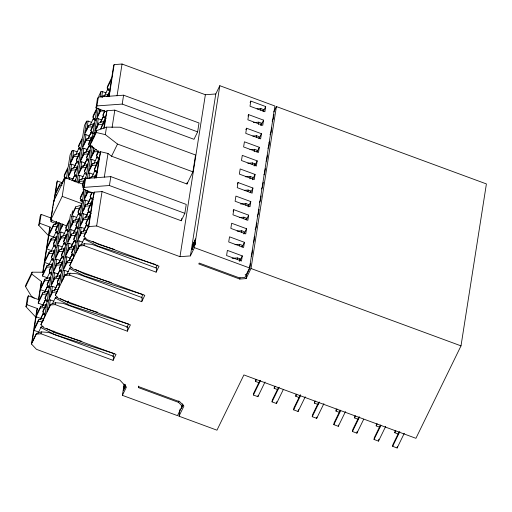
<?xml version="1.0" encoding="UTF-8"?>
<svg xmlns="http://www.w3.org/2000/svg" width="512" height="512" viewBox="0 0 512 512"><rect width="100%" height="100%" fill="white"/><g stroke="black" fill="none" stroke-linecap="round" stroke-linejoin="round"><path stroke-width="0.77" d="M124.723 384.198L123.917 387.251L124.736 387.571M34.214 298.246L31.168 295.885L25.6 286.688L25.894 284.813L32.058 272.179L43.072 272.237L44.608 262.445L48.909 253.632L49.165 251.994L54.086 250.445L53.754 252.576M36.128 317.517L25.978 306.72L27.366 297.824L28.346 295.821L38.771 299.661L40.352 289.594L44.653 280.774L44.909 279.142L49.83 277.594L49.606 279.014M48.896 236.07L38.746 225.274L40.141 216.384L41.12 214.374L51.546 218.214M25.978 306.72L26.957 304.71L28.346 295.821M25.6 286.688L31.763 274.054L32.058 272.179M38.746 225.274L39.725 223.27L41.12 214.374M67.072 226.022L50.688 219.987L53.626 201.267L65.139 177.658L83.014 184.243M182.496 403.802L182.131 406.138L177.491 415.642L122.387 395.341L126.419 387.078L119.808 380.045L36.474 349.344L31.469 344.019L36.858 309.613L37.376 308.55L26.957 304.71M38.374 299.942L41.075 282.739L41.594 281.677L31.763 274.054M42.675 272.525L49.632 228.173L50.15 227.11L39.725 223.27M51.149 218.502L52.486 209.978M52.73 208.422L52.973 206.874M53.216 205.325L53.459 203.776M53.702 202.221L56.858 182.067L57.376 181.005L61.85 182.65M43.11 320.442L43.443 318.31L38.522 319.866L38.266 321.498L33.965 330.317L32.096 342.259L36.397 333.44L41.318 331.885L48.768 332.486L113.728 356.371L113.101 360.346L41.018 333.792L36.288 334.138L31.469 344.019M40.397 307.923L45.126 307.578L45.574 304.736L40.653 306.291L40.397 307.923L36.096 316.742L34.221 328.685L38.522 319.866M37.376 308.55L36.352 315.11L40.653 306.291M43.437 305.088L38.221 303.168L38.477 301.536L42.778 292.717L47.699 291.168L47.482 292.582M41.594 281.677L40.608 287.962L44.909 279.142M47.693 277.939L42.477 276.019L42.733 274.387L47.04 265.568L51.962 264.019L51.622 266.15M51.04 240.058L55.77 239.712L56.218 236.87L51.296 238.419L51.04 240.058L46.739 248.877L44.864 260.813L49.165 251.994M58.01 225.427L58.342 223.296L53.421 224.851L53.165 226.483L48.864 235.302L46.995 247.238L51.296 238.419M50.15 227.11L49.12 233.664L53.421 224.851M56.205 223.648L50.995 221.728L51.251 220.096M54.195 201.293L55.251 194.579L59.552 185.76L59.808 184.128L62.618 183.238M57.376 181.005L55.507 192.947L59.808 184.128M36.288 334.138L36.397 333.44M38.221 303.168L42.522 294.349L42.778 292.717M42.477 276.019L46.778 267.2L47.04 265.568M113.101 360.346L116.019 354.374L43.93 327.814L40.928 324.621L44.787 316.224L46.662 304.288L42.906 311.981L45.414 314.65M42.906 311.981L43.162 310.349L46.918 302.656L48.794 290.714L45.037 298.406L47.539 301.075M45.037 298.406L45.293 296.774L49.05 289.082L50.918 277.139L47.162 284.838L49.171 286.963M47.162 284.838L47.424 283.2L51.174 275.507L53.05 263.565L49.293 271.264L51.795 273.926M49.293 271.264L49.549 269.626L53.306 261.933L55.174 249.99L51.424 257.69L53.926 260.352M51.424 257.69L51.68 256.058L55.43 248.358L57.306 236.416L53.549 244.115L56.058 246.778M53.549 244.115L53.805 242.483L57.562 234.784L59.43 222.842L55.68 230.541L58.182 233.203M55.68 230.541L55.936 228.909L59.008 222.611M66.195 178.374L64.192 176.243L64.448 174.611L68.205 166.912L70.074 154.976L72.147 150.726L73.728 150.611L77.242 151.904M50.688 219.987L62.208 196.378L65.139 177.658M41.018 333.792L41.318 331.885M66.426 178.246L67.949 168.55L64.192 176.243M57.331 291.283L57.67 289.152L52.742 290.707L52.486 292.339L48.736 300.038L46.861 311.974L50.618 304.282L55.539 302.726L62.989 303.328L127.949 327.213L127.328 331.187L55.238 304.634L50.509 304.979L40.928 324.621M59.462 277.709L59.795 275.578L54.874 277.133L54.618 278.765L50.861 286.464L48.992 298.4L52.742 290.707M61.587 264.134L61.926 262.003L57.005 263.558L56.749 265.19L52.992 272.89L51.117 284.832L54.874 277.133M58.874 251.616L63.61 251.27L64.051 248.429L59.13 249.984L58.874 251.616L55.123 259.315L53.248 271.258L57.005 263.558M61.005 238.042L65.734 237.696L66.182 234.861L61.261 236.41L61.005 238.042L57.248 245.741L55.379 257.683L59.13 249.984M63.13 224.467L59.379 232.166L57.504 244.109L61.261 236.41M60.685 223.814L59.635 230.534L62.707 224.237M78.509 156.256L78.95 153.414L74.029 154.97L73.773 156.602L70.022 164.294L68.147 176.237L71.904 168.544L76.826 166.989L76.378 169.83L71.648 170.176L67.891 177.869L69.466 177.754L72.979 179.053M72.147 150.726L70.278 162.662L74.029 154.97M49.107 307.616L50.31 299.923L53.824 301.216M51.117 294.81L52.442 286.349L55.955 287.642M53.242 281.235L54.566 272.774L58.08 274.067M55.373 267.661L56.698 259.2L60.211 260.493M57.498 254.086L58.829 245.626L62.342 246.918M59.75 239.744L60.954 232.051L64.467 233.344M61.754 226.938L62.24 223.859M69.229 179.296L69.466 177.754M70.272 172.646L71.597 164.179L75.814 165.734M72.275 159.84L73.728 150.611M50.509 304.979L50.618 304.282M71.648 170.176L71.904 168.544M127.328 331.187L130.413 324.864L58.33 298.304L55.322 295.11L59.187 286.714L61.056 274.771L57.306 282.47L59.808 285.133M57.306 282.47L57.562 280.838L61.312 273.139L63.187 261.197L59.43 268.896L61.933 271.558M59.43 268.896L59.686 267.264L63.443 259.565L65.312 247.622L61.562 255.322L64.064 257.984M61.562 255.322L61.818 253.69L65.568 245.99L67.443 234.048L63.686 241.747L66.195 244.41M63.686 241.747L63.942 240.115L67.699 232.416L69.568 220.48L65.818 228.173L68.32 230.835M65.818 228.173L66.074 226.541L69.824 218.842L70.528 214.368M76.832 176.544L74.33 173.882L74.586 172.243L78.342 164.55L80.211 152.608L76.461 160.307L78.963 162.97M76.461 160.307L76.717 158.669L80.467 150.976L82.342 139.034L78.586 146.733L81.094 149.395M78.586 146.733L78.842 145.101L82.598 137.402L84.467 125.459L86.541 121.21L88.122 121.094L91.635 122.387M55.238 304.634L55.539 302.726M75.603 181.997L75.955 179.757L75.27 181.152M71.731 261.773L72.064 259.642L67.142 261.19L66.886 262.822L63.13 270.522L61.254 282.464L65.011 274.765L69.933 273.216L77.389 273.811L142.342 297.696L141.722 301.677L69.632 275.117L64.902 275.462L55.322 295.11M69.011 249.254L73.747 248.909L74.189 246.067L69.267 247.616L69.011 249.254L65.261 256.947L63.386 268.89L67.142 261.19M71.142 235.68L75.872 235.334L76.32 232.493L71.398 234.042L71.142 235.68L67.386 243.373L65.517 255.315L69.267 247.616M78.003 221.76L78.445 218.918L73.523 220.474L73.267 222.106L69.517 229.798L67.642 241.741L71.398 234.042M80.352 206.765L80.576 205.344L75.654 206.899L75.398 208.531L71.642 216.224L69.773 228.166L73.523 220.474M72.486 210.861L71.898 214.592L75.654 206.899M76.973 182.221L78.029 175.507L81.786 167.808L82.042 166.176L86.963 164.621L86.515 167.462L81.786 167.808M88.755 153.178L89.088 151.046L84.166 152.602L83.91 154.234L80.16 161.933L78.285 173.875L82.042 166.176M90.771 140.314L91.219 137.472L86.298 139.027L86.042 140.659L82.285 148.358L80.416 160.301L84.166 152.602M93.011 126.029L93.344 123.898L88.422 125.453L88.166 127.085L84.416 134.784L82.541 146.726L86.298 139.027M86.541 121.21L84.672 133.152L88.422 125.453M63.379 278.867L64.71 270.406L68.224 271.699M65.51 265.293L66.835 256.832L70.349 258.125M67.635 251.718L68.966 243.258L72.48 244.557M69.766 238.144L71.091 229.683L75.309 231.238M71.776 225.344L73.222 216.109L76.736 217.408M78.522 182.31L79.61 175.392L83.123 176.685M80.41 170.278L81.734 161.818L85.248 163.11M82.534 156.704L83.866 148.243L88.077 149.798M84.544 143.898L85.99 134.669L89.504 135.962M86.675 130.323L88.122 121.094M64.902 275.462L65.011 274.765M78.97 182.784L79.91 179.75L84.832 178.195L84.499 180.326M141.722 301.677L144.806 295.347L72.723 268.787L69.715 265.594L73.581 257.197L75.45 245.261L71.699 252.954L74.202 255.622M71.699 252.954L71.955 251.322L75.706 243.622L77.581 231.686L73.824 239.379L76.333 242.048M73.824 239.379L74.08 237.747L77.837 230.054L79.706 218.112L75.955 225.811L78.458 228.474M75.955 225.811L76.211 224.173L79.962 216.48L81.837 204.538L78.08 212.237L80.589 214.899M78.08 212.237L78.336 210.598L82.093 202.906L83.968 190.963L80.211 198.662L82.714 201.325M80.211 198.662L80.467 197.03L84.224 189.331M83.84 186.682L82.342 185.088L82.598 183.456L86.349 175.757L88.224 163.814L84.467 171.514L86.976 174.176M84.467 171.514L84.723 169.882L88.48 162.182L90.349 150.24L86.598 157.939L88.602 160.07M86.598 157.939L86.854 156.307L90.605 148.608L91.072 145.626M91.232 147.027L88.723 144.365L88.979 142.733L92.736 135.034L94.605 123.091L90.854 130.79L93.357 133.453M90.854 130.79L91.11 129.158L94.861 121.459L96.736 109.517L92.979 117.216L95.488 119.878M92.979 117.216L93.235 115.584L96.992 107.885M69.632 275.117L69.933 273.216M93.632 193.21L83.206 189.37L84.602 180.48L85.581 178.47L110.822 176.627L186.246 204.416L184.851 213.312L181.229 220.749L102.042 191.578L94.15 192.147C93.466 198.598 90.099 204.205 88.045 210.221L91.053 213.421M99.974 152.762L90.144 145.139L90.438 143.27L96.602 130.637L106.502 127.136L120.134 127.206L195.558 154.995L192.915 171.846L186.989 184.006L111.565 156.218L108.013 153.466L100.493 151.699C99.814 158.054 96.416 163.552 94.432 169.498L96.941 172.166M106.406 111.77L95.981 107.93L97.376 99.034L98.355 97.03L123.597 95.187L199.021 122.976L197.626 131.866L193.997 139.302L114.81 110.131L106.925 110.707C106.24 117.158 102.874 122.758 100.819 128.781L105.12 119.962L103.834 128.173M83.206 189.37L84.186 187.366L85.581 178.47M95.981 107.93L96.96 105.92L98.355 97.03M85.862 178.88L86.093 177.389L82.342 185.088M91.661 141.894L92.48 136.666L88.723 144.365M81.28 233.312L86.01 232.966L86.458 230.125L81.536 231.68L81.28 233.312L77.523 241.011L75.654 252.947L79.405 245.254L84.326 243.699L91.782 244.301L156.736 268.186L156.115 272.16L84.032 245.606L79.296 245.952L69.715 265.594M88.25 218.682L88.582 216.55L83.661 218.106L83.405 219.738L79.654 227.437L77.779 239.373L81.536 231.68M90.266 205.818L90.714 202.976L85.792 204.531L85.536 206.163L81.779 213.862L79.91 225.805L83.661 218.106M85.568 189.696L84.166 198.656L87.923 190.957L87.661 192.589L83.91 200.288L82.035 212.23L85.792 204.531M87.347 178.362L88.166 173.139L91.923 165.44L92.179 163.808L97.101 162.259L96.768 164.384M96.416 149.568L94.304 150.234L94.048 151.866L90.298 159.565L88.422 171.507L92.179 163.808M92.422 145.99L90.554 157.933L94.304 150.234M93.734 137.645L94.554 132.416L98.304 124.723L98.56 123.085L103.482 121.536L103.04 124.378L98.304 124.723M98.342 108.256L96.934 117.21L100.691 109.51L100.435 111.149L96.678 118.842L94.81 130.784L98.56 123.085M100.115 96.922L100.934 91.699L102.515 91.584L106.029 92.877M77.773 249.357L79.104 240.896L82.618 242.189M79.904 235.782L81.229 227.322L84.742 228.614M82.035 222.208L83.36 213.747L87.578 215.296M84.038 209.402L85.485 200.173L88.998 201.466M86.17 195.827L87.014 190.445M88.902 178.406L89.747 173.024L93.261 174.317M90.547 167.91L91.872 159.45L95.386 160.742M92.672 154.336L93.76 147.418M96.813 127.962L98.259 118.726L101.773 120.026M99.181 112.845L99.782 108.998M101.67 96.966L102.515 91.584M90.144 145.139L96.307 132.506L96.602 130.637M79.296 245.952L79.405 245.254M89.875 178.47L90.048 177.382L94.97 175.827L94.637 177.958M102.65 97.03L102.822 95.942L107.744 94.387L107.405 96.518M156.115 272.16L159.027 266.189L86.944 239.629L83.936 236.435L88.346 226.918L90.221 214.976L85.92 223.795L88.928 226.995M85.92 223.795L86.176 222.163L90.477 213.344L92.352 201.402L88.045 210.221M92.678 199.315L90.176 196.646L91.757 192.301M99.565 159.123L96.563 155.93L96.819 154.291L98.47 150.899M105.952 118.4L102.944 115.206L104.525 110.861M109.709 90.72L107.206 88.058L107.462 86.426L111.763 77.606L113.632 65.664L114.15 64.602L122.042 64.026L205.37 94.726L215.782 93.971L219.814 85.702L274.918 106.01L249.523 267.955L244.89 277.459L239.366 277.862L199.206 263.066L198.771 263.949L239.782 279.059L246.093 278.598L251.014 268.506L276.41 106.554L486.4 183.923L461.005 345.869L415.923 438.31L243.904 374.931L216.96 430.182L178.982 416.192L180.096 409.082M84.032 245.606L84.326 243.699M96 178.125L96.608 174.253L94.95 177.645M108.768 96.685L109.376 92.813L107.725 96.205M83.936 236.435L88.755 226.554L94.15 192.147M96.41 177.734L100.493 151.699M104.198 128.064L106.925 110.707M109.165 96.384L114.15 64.602M192.915 171.846L117.498 144.058L105.331 134.624L106.502 127.136M88.755 226.554L96.646 225.978L102.042 191.578M104.301 177.152L108.013 153.466M112.09 127.501L114.81 110.131M117.056 95.814L122.042 64.026M84.186 187.366L109.427 185.523L110.822 176.627M96.96 105.92L122.202 104.083L123.597 95.187M122.387 395.341L124.122 384.282M124.998 384.563L124.218 386.624L124.71 384.563M182.131 406.138L178.624 402.413L138.458 387.616L138.694 386.118M181.229 220.749L181.574 218.528M186.989 184.006L187.226 182.47M96.646 225.978L179.981 256.678L205.37 94.726M179.981 256.678L190.394 255.917L215.782 93.971M195.187 244.32L194.438 244.045L191.962 249.53L194.931 243.04L195.674 243.315M193.363 245.606L192.614 245.331L192.691 244.845L195.571 238.944L194.272 241.946L195.014 242.214M195.181 242.202C193.395 241.472 194.157 246.912 192.262 247.578L194.118 242.387L192.614 245.331M190.394 255.917L194.419 247.654L219.814 85.702M178.624 402.413L178.854 400.915M181.754 406.758L181.504 408.32L183.187 404.877M233.773 209.67L232.966 214.822L247.859 220.307L248.666 215.162L233.773 209.67L233.082 211.098M238.029 182.528L237.222 187.674L252.115 193.158L252.922 188.013L238.029 182.528L237.338 183.949M246.547 128.23L245.734 133.376L260.627 138.867L261.44 133.715L246.547 128.23L245.85 129.651M248.672 114.656L247.866 119.802L262.758 125.293L263.565 120.141L248.672 114.656L247.981 116.077M250.803 101.082L249.997 106.234L264.89 111.718L265.696 106.566L250.803 101.082L250.106 102.502M237.254 259.482L237.498 257.92L240.026 258.848L239.654 261.19M239.386 245.907L239.629 244.346L242.15 245.274L241.907 246.835M241.51 232.333L241.76 230.771L244.282 231.699L243.91 234.042M243.642 218.758L243.885 217.197L246.406 218.125L246.163 219.686M245.766 205.184L246.016 203.622L248.538 204.55L248.173 206.893M247.898 191.61L248.141 190.048L250.662 190.976L250.419 192.538M249.901 178.816L250.272 176.474L252.794 177.402L252.429 179.744M252.154 164.461L252.397 162.899L254.925 163.834L254.675 165.389M254.163 151.667L254.528 149.325L257.05 150.259L256.806 151.814M256.41 137.312L256.659 135.757L259.181 136.685L258.931 138.246M258.419 124.518L258.784 122.182L261.306 123.11L260.941 125.446M260.666 110.163L260.915 108.608L263.437 109.536L263.194 111.098M242.285 255.878L241.472 261.03L226.579 255.546L227.386 250.394L242.285 255.878L239.987 260.582M244.41 242.31L243.603 247.456L228.71 241.971L229.517 236.819L244.41 242.31L242.118 247.008M246.541 228.736L245.728 233.882L230.835 228.397L231.648 223.245L246.541 228.736L244.243 233.434M250.797 201.587L249.99 206.733L235.098 201.248L235.904 196.096L250.797 201.587L248.506 206.285M255.053 174.438L254.246 179.584L239.354 174.099L240.16 168.954L255.053 174.438L252.762 179.136M257.178 160.864L256.371 166.016L241.478 160.525L242.285 155.379L257.178 160.864L254.886 165.562M259.309 147.29L258.502 152.442L243.61 146.95L244.416 141.805L259.309 147.29L257.018 151.987M239.782 279.059L239.987 277.734M246.093 278.598L246.714 274.618L249.741 268.422L250.47 263.744M252.602 250.17L251.866 254.848L251.194 256.224M261.114 195.872L260.378 200.55L259.373 202.618M263.245 182.298L262.509 186.982L261.504 189.043M265.37 168.723L264.64 173.408L263.968 174.784M267.501 155.149L266.765 159.834L266.093 161.21M271.757 128.006L271.021 132.685L270.016 134.752M265.043 381.978L257.875 396.672L253.408 395.027L253.702 393.152L259.846 380.557M259.264 382.822L255.539 381.453L255.834 379.578M257.875 396.672L258.074 395.424M283.315 389.536L276.493 403.526L272.026 401.882L272.32 400.013L278.464 387.418M277.875 389.683L274.157 388.307L274.451 386.438M276.493 403.526L276.787 401.658M305.254 396.794L298.086 411.488L293.619 409.837L293.914 407.968L300.397 394.675M299.475 397.638L295.75 396.262L296.045 394.394M298.086 411.488L298.381 409.613M323.872 403.654L316.704 418.342L312.237 416.698L312.531 414.822L318.675 402.234M318.086 404.493L314.368 403.123L314.662 401.254M316.704 418.342L316.902 417.094M345.466 411.61L338.298 426.298L333.83 424.653L334.125 422.784L340.269 410.189M339.686 412.454L335.962 411.078L336.256 409.21M338.298 426.298L338.496 425.05M363.738 419.168L356.915 433.158L352.448 431.514L352.742 429.638L358.886 417.05M358.298 419.309L354.579 417.939L354.867 416.064M356.915 433.158L357.21 431.283M385.677 426.426L378.509 441.114L374.042 439.469L374.336 437.594L380.48 425.005M379.898 427.264L376.173 425.894L376.467 424.019M378.509 441.114L378.803 439.245M404.294 433.28L397.126 447.974L392.659 446.33L392.954 444.454L399.098 431.859M398.509 434.125L394.79 432.755L395.078 430.88M397.126 447.974L397.325 446.726M262.918 110.97L263.437 109.536M260.787 124.544L261.306 123.11M254.144 165.984L254.925 163.834M250.144 192.41L250.662 190.976M248.019 205.984L248.538 204.55M245.888 219.558L246.406 218.125M239.245 260.998L240.026 258.848M124.845 387.418L124.096 387.142L123.686 388.454L125.184 385.242M98.867 95.949L100.934 91.699M102.138 97.338L102.822 95.942M107.206 88.058L111.507 79.238L109.632 91.181L106.989 96.608M61.504 183.923L64.576 177.626L65.914 177.459M75.558 155.104L78.97 148.115L80.307 147.949M89.946 125.491L93.363 118.598L94.701 118.432M104.352 96.077L107.763 89.088L109.101 88.915M73.766 167.878L76.845 161.69L78.182 161.517M87.814 139.066L91.238 132.173L92.576 132.006M73.773 167.981L76.845 161.69M87.827 139.168L91.238 132.173M50.995 221.728L51.987 219.693M74.33 173.882L78.086 166.182L76.211 178.125L74.509 181.619M102.944 115.206L104.934 111.136M71.974 180.755L74.714 175.264L76.051 175.091M85.69 152.64L89.107 145.747L90.445 145.581M100.422 122.426L103.507 116.237L100.435 122.528M72.326 180.16L74.714 175.264M86.042 152.045L89.107 145.747M55.11 224.538L56.474 221.741M83.558 166.214L86.982 159.322L88.32 159.155M55.123 224.64L56.486 221.843M83.571 166.317L86.982 159.322M78.202 183.245L79.91 179.75M52.992 238.214L56.064 231.923L57.402 231.757M81.434 179.789L84.851 172.896L84.499 173.491L86.554 174.56M96.563 155.93L98.88 151.181M50.867 251.789L53.933 245.498L55.27 245.331M93.696 163.846L97.12 156.954L96.768 157.555L98.816 158.618M94.432 169.498L98.733 160.685L96.864 172.621L94.214 178.048M48.73 265.261L51.808 259.072L53.146 258.906M62.79 236.55L66.202 229.555L67.539 229.389M91.578 177.523L94.989 170.528L96.326 170.362M46.605 278.938L49.677 272.646L51.014 272.474M61.005 249.427L64.07 243.13L65.408 242.963M75.059 220.608L78.464 213.619L79.802 213.446M90.176 196.646L92.16 192.576M44.467 292.41L47.552 286.221L48.883 286.048M58.522 263.597L61.946 256.704L63.283 256.538M73.261 233.382L76.339 227.194L77.677 227.021M87.315 204.57L90.733 197.677L87.322 204.672M44.48 292.512L47.552 286.221M58.534 263.699L61.946 256.704M73.267 233.485L76.339 227.194M111.565 156.218L117.498 144.058M42.003 306.682L45.421 299.795L42.349 306.086M56.397 277.171L59.814 270.278L61.152 270.112M70.79 247.654L74.208 240.768L75.546 240.595M85.184 218.144L88.608 211.251L85.536 217.542M56.403 277.274L59.814 270.278M70.797 247.757L74.208 240.768M40.211 319.558L43.29 313.37L44.627 313.197M54.266 290.746L57.69 283.853L59.021 283.686M69.005 260.531L72.083 254.342L73.421 254.17M83.398 231.014L86.477 224.826L83.405 231.117M40.224 319.661L43.29 313.37M54.278 290.848L57.69 283.853M69.011 260.634L72.083 254.342M38.093 333.235L41.165 326.938L43.168 326.688M52.486 303.718L55.558 297.427L57.562 297.171M66.541 274.906L69.952 267.91L71.962 267.661M80.928 245.286L84.346 238.4L85.683 238.234M53.19 332.429L53.875 331.014M67.475 303.13L68.48 301.082M112.794 356.39L114.157 353.594L55.315 334.874L40.813 327.539L41.165 326.938M126.842 327.571L128.55 324.077L69.709 305.363L55.206 298.022L55.558 297.427M141.242 298.061L142.944 294.566L84.102 275.846L69.6 268.512L69.952 267.91M155.974 267.846L157.338 265.05M125.075 385.133L125.261 384.755M194.848 244.614L194.106 244.339L194.931 243.04M125.517 385.619L123.379 390.4L125.619 385.811M263.405 111.27L265.696 106.566M260.947 125.517L263.565 120.141M259.142 138.419L261.44 133.715M138.458 387.616L138.886 386.726L179.898 401.837L183.904 406.099L178.982 416.192M273.786 111.936L276.41 106.554M273.216 115.808L273.888 114.432L273.152 119.11L272.141 121.178M268.954 142.957L269.626 141.574L268.896 146.259L267.885 148.326M250.63 192.71L252.922 188.013M246.374 219.859L248.666 215.162M258.317 210.822L258.989 209.446L258.253 214.125L257.242 216.192M256.186 224.397L256.858 223.021L256.122 227.699L255.117 229.766M254.054 237.971L254.726 236.595L253.997 241.274L253.325 242.65M255.539 381.453L256.563 379.354M253.408 395.027L260.576 380.333M274.157 388.307L275.181 386.208M272.026 401.882L279.194 387.194M295.75 396.262L296.774 394.17M293.619 409.837L300.448 395.846M314.368 403.123L315.392 401.024M312.237 416.698L319.405 402.01M335.962 411.078L336.986 408.979M333.83 424.653L340.659 410.662M354.579 417.939L355.603 415.84M352.448 431.514L359.616 416.819M376.173 425.894L377.197 423.795M374.042 439.469L380.87 425.478M394.79 432.755L395.814 430.656M392.659 446.33L399.827 431.635M107.763 89.088L107.411 89.683L110.144 91.104M93.363 118.598L93.018 119.2L95.75 120.621M78.97 148.115L78.618 148.71L81.35 150.131M64.224 178.227L64.576 177.626M82.726 186.47L82.374 187.066L83.738 187.776M56.064 231.923L55.712 232.518L58.445 233.939M94.989 170.528L94.637 171.13L96.691 172.192M53.933 245.498L53.581 246.093L56.314 247.514M66.202 229.555L65.85 230.157L68.582 231.578M78.464 213.619L78.118 214.214L80.851 215.635M51.808 259.072L51.456 259.667L53.504 260.736M64.07 243.13L63.718 243.725L66.451 245.152M49.677 272.646L49.325 273.242L51.379 274.31M84.346 238.4L84 238.995L98.496 246.336L155.827 264.57M194.106 244.339L194.438 244.045M73.286 181.005L74.694 180.563M81.933 199.878L80.595 200.045L80.243 200.64L82.976 202.061M100.435 111.149L104.378 110.861M96.678 118.842L98.259 118.726M257.082 108.883L260.915 108.608M88.166 127.085L92.115 126.797M94.554 132.416L96.128 132.301M84.416 134.784L85.99 134.669M253.414 122.573L258.784 122.182M86.042 140.659L89.984 140.371M82.285 148.358L83.866 148.243M252.826 136.032L256.659 135.757M94.048 151.866L98.784 151.52M83.91 154.234L88.646 153.888M73.773 156.602L77.715 156.314M90.298 159.565L91.872 159.45M80.16 161.933L81.734 161.818M249.926 149.664L254.528 149.325M70.022 164.294L71.597 164.179M91.923 165.44L96.653 165.094M88.166 173.139L89.747 173.024M78.029 175.507L79.61 175.392M247.802 163.238L252.397 162.899M79.654 181.382L84.39 181.037M59.552 185.76L61.92 185.587M245.67 176.813L250.272 176.474M87.661 192.589L91.61 192.301M83.91 200.288L85.485 200.173M244.307 190.33L248.141 190.048M85.536 206.163L89.478 205.875M75.398 208.531L79.341 208.243M81.779 213.862L83.36 213.747M71.642 216.224L73.222 216.109M240.646 204.013L246.016 203.622M83.405 219.738L88.141 219.392M73.267 222.106L77.216 221.818M53.165 226.483L57.901 226.138M79.654 227.437L81.229 227.322M69.517 229.798L71.091 229.683M239.283 217.53L243.885 217.197M59.379 232.166L60.954 232.051M77.523 241.011L79.104 240.896M67.386 243.373L68.966 243.258M237.158 231.104L241.76 230.771M57.248 245.741L58.829 245.626M48.909 253.632L53.645 253.286M65.261 256.947L66.835 256.832M235.027 244.678L239.629 244.346M55.123 259.315L56.698 259.2M66.886 262.822L71.616 262.477M56.749 265.19L61.478 264.845M46.778 267.2L51.514 266.854M63.13 270.522L64.71 270.406M232.134 258.31L237.498 257.92M52.992 272.89L54.566 272.774M54.618 278.765L59.354 278.419M44.653 280.774L48.595 280.486M50.861 286.464L52.442 286.349M245.139 274.733L246.714 274.618M52.486 292.339L57.222 291.994M42.522 294.349L46.47 294.061M48.736 300.038L50.31 299.923M38.266 321.498L43.002 321.152M96.307 132.506L105.331 134.624M114.432 249.466L98.854 244.486L92.467 241.325M111.411 282.586L84.461 273.997L75.354 269.427M97.773 312.339L70.067 303.514L60.282 298.586M81.862 341.376L55.674 333.024L46.566 328.454M122.202 104.083L197.626 131.866M109.427 185.523L184.851 213.312M194.438 242.195L195.181 242.464M194.118 242.387L194.938 242.707M194.029 242.445L195.123 242.854M194.195 242.694L194.938 242.97M194.592 243.334L195.341 243.61M194.835 243.622L195.584 243.898M62.208 196.378L82.31 203.789M192.691 244.845L193.44 245.12M55.251 194.579L56.742 195.13M194.419 247.654L249.523 267.955M251.014 268.506L461.005 345.869M192.051 248.941L192.794 249.216M48.864 235.302L54.08 237.222M46.739 248.877L51.206 250.522M44.608 262.445L49.075 264.096M40.352 289.594L45.562 291.514M36.096 316.742L41.306 318.662M33.965 330.317L38.432 331.962M124.237 385.472L124.979 385.747M124.141 385.792L125.011 386.08M124.019 386.304L124.922 386.662M124.218 386.624L124.966 386.899M123.93 386.893L124.672 387.168M124.205 387.251L124.947 387.526M123.898 387.616L124.646 387.891M103.155 116.832L105.888 118.253M90.886 132.768L92.934 133.837M88.755 146.342L90.81 147.411M86.63 159.917L88.678 160.986M76.493 162.285L78.541 163.354M74.362 175.859L76.416 176.922M90.381 198.272L93.114 199.693M88.256 211.846L90.989 213.267M86.125 225.421L88.858 226.842M75.987 227.789L78.035 228.851M73.856 241.363L75.91 242.426M71.731 254.938L73.779 256M61.594 257.299L63.642 258.368M59.462 270.874L61.517 271.942M57.338 284.448L59.386 285.517M47.2 286.816L49.248 287.878M45.069 300.39L47.117 301.453M42.944 313.965L44.992 315.027"/></g></svg>
